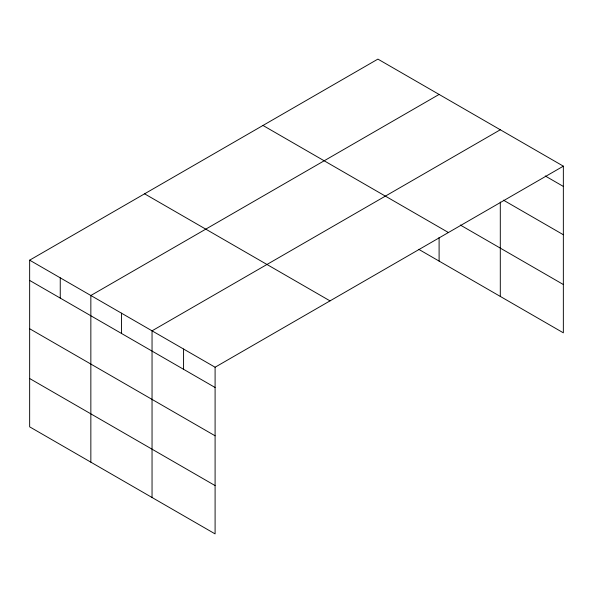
<?xml version="1.0" encoding="UTF-8"?>
<svg xmlns="http://www.w3.org/2000/svg" width="593" height="593" viewBox="0 0 593 593"><rect width="100%" height="100%" fill="white"/><g stroke="black" fill="none" stroke-linecap="round" stroke-linejoin="round"><path stroke-width="0.89" d="M563.35 166.166L377.904 59.107L29.65 260.171L29.65 426.834L215.096 533.893L215.096 367.23L563.35 166.166L563.35 332.829L418.702 249.319M439.102 94.435L90.848 295.499L90.848 462.162M500.299 129.771L152.045 330.827L152.045 497.49M545.226 175.965L563.35 186.432M503.45 200.16L563.35 234.739M460.287 225.014L563.35 284.521M262.981 125.457L448.427 232.523M144.573 193.815L330.019 300.881M29.65 260.171L215.096 367.23M29.65 280.43L215.096 387.496M29.65 328.737L215.096 435.803M29.65 378.519L215.096 485.585M500.299 202.028L500.299 296.433M439.102 237.4L439.102 261.098M183.571 349.032L183.571 369.291M121.446 313.163L121.446 333.422M60.249 277.835L60.249 298.094"/></g></svg>
